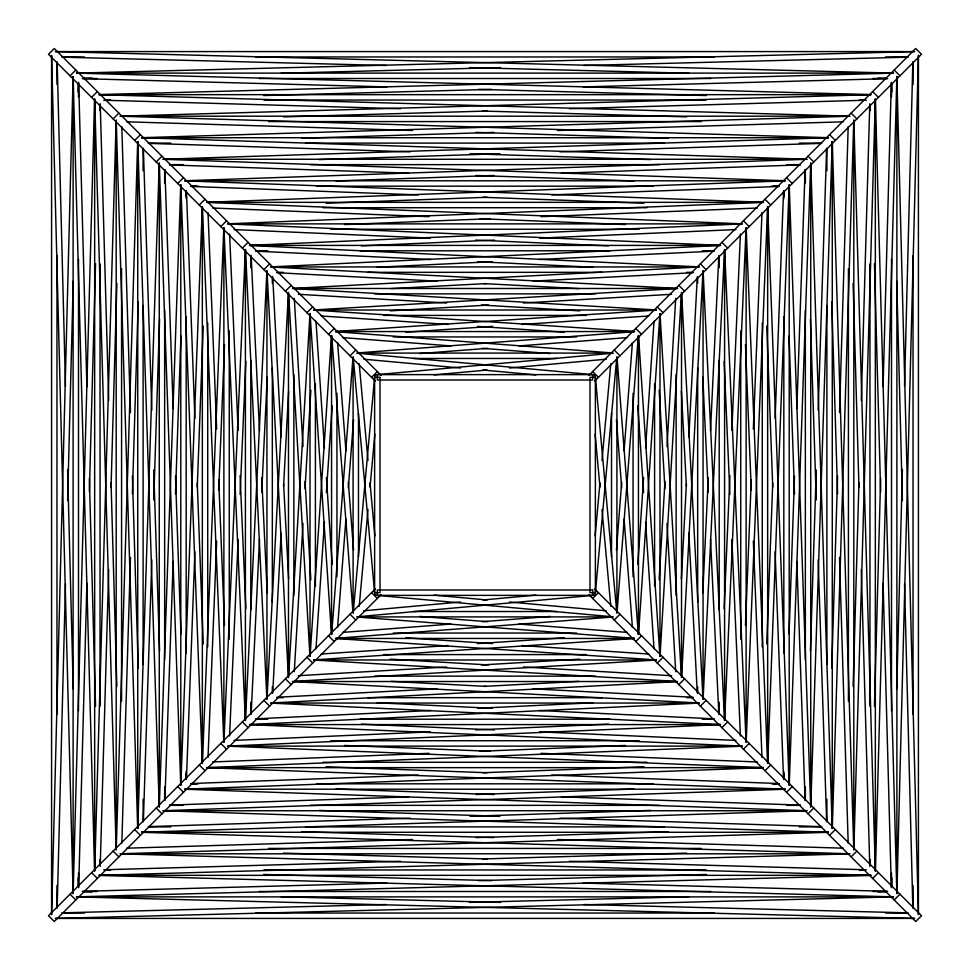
<?xml version="1.0" encoding="UTF-8"?>
<svg xmlns="http://www.w3.org/2000/svg" width="970" height="970" viewBox="0 0 970 970"><rect width="100%" height="100%" fill="white"/><g stroke="black" fill="none" stroke-linecap="round" stroke-linejoin="round"><path stroke-width="1.45" d="M51.604 914.686L73.09 76.703M57.169 907.678L65.475 583.819M67.609 500.581L73.235 281.154M78.085 91.98L78.291 83.99M891.709 886.01L891.915 878.02M896.765 688.845L902.391 469.419M904.525 386.181L912.831 62.322M896.91 893.297L918.396 55.314M73.138 893.612L94.587 99.801M78.679 887.695L86.912 583.2M89.373 491.802L95.545 263.561M99.68 110.544L99.849 104.493M870.151 865.507L870.32 859.456M874.455 706.439L880.627 478.198M883.088 386.8L891.321 82.304M875.413 870.199L896.862 76.387M94.708 870.611L116.133 120.777M100.225 866.222L108.701 569.56M111.053 487.219L116.873 283.483M853.127 686.518L858.947 482.781M861.299 400.44L869.775 103.778M853.867 849.223L875.292 99.389M116.23 849.926L137.691 141.45M121.82 843.233L130.477 557.447M132.405 493.936L138.225 301.9M831.775 668.1L837.595 476.064M839.523 412.553L848.18 126.767M832.308 828.55L853.77 120.074M137.764 828.319L159.225 163.045M143.366 821.76L151.817 559.848M153.745 499.986L159.577 319.142M810.423 650.858L816.255 470.013M818.183 410.152L826.634 148.24M810.774 806.955L832.236 141.681M159.31 806.713L180.76 184.639M164.912 800.298L173.157 561.363M175.485 493.863L180.929 336.044M185.755 195.964L185.937 190.872M784.063 779.128L784.245 774.036M789.071 633.956L794.515 476.137M796.843 408.637L805.088 169.702M789.24 785.361L810.69 163.287M180.869 784.681L202.233 207.75M186.47 778.825L194.885 551.688M197.274 486.988L203.239 326.065M766.761 643.934L772.726 483.011M775.115 418.312L783.53 191.175M767.767 762.25L789.131 185.319M202.403 763.22L223.815 227.841M208.029 757.388L216.674 541.114M218.723 489.959L224.543 344.508M745.457 625.492L751.277 480.041M753.326 428.885L761.971 212.612M746.185 742.159L767.597 206.78M223.937 741.856L245.349 249.448M229.587 735.963L238.123 539.635M240.087 494.421L245.871 361.434M724.129 608.566L729.913 475.579M731.877 430.365L740.413 234.037M724.651 720.552L746.063 228.144M245.483 720.31L266.883 270.969M251.145 714.514L259.499 539.053M261.73 492.166L267.211 377.209M702.789 592.791L708.27 477.834M710.501 430.947L718.855 255.486M703.117 699.03L724.517 249.69M267.017 698.861L288.417 292.382M272.715 693.113L281.142 533.051M283.604 486.249L288.611 391.128M681.389 578.872L686.396 483.751M688.858 436.949L697.284 276.887M681.583 677.618L702.983 271.139M288.648 675.908L309.951 313.795M294.286 671.689L303.016 523.424M305.053 488.625L310.849 390.292M659.151 579.708L664.947 481.375M666.984 446.576L675.714 298.311M660.049 656.205L681.352 294.092M310.097 655.987L331.437 335.959M315.978 648.797L324.429 521.993M326.393 492.542L332.176 405.763M637.823 564.237L643.607 477.458M645.571 448.007L654.022 321.203M638.563 634.04L659.903 314.013M331.643 634.562L352.947 357.603M337.584 627.444L345.926 519.071M348.315 487.922L353.565 419.731M616.435 550.269L621.685 482.078M624.074 450.929L632.416 342.555M617.053 612.397L638.357 335.438M353.177 613.113L374.832 374.917M359.203 606.262L368.006 509.492M370.043 487.061L374.869 434.039M595.131 535.961L599.957 482.939M601.994 460.507L610.797 363.738M595.168 595.083L616.823 356.887M70.034 75.818L75.818 70.034M91.568 97.364L97.364 91.568M113.114 118.898L118.898 113.114M134.648 140.432L140.432 134.648M156.182 161.966L161.966 156.182M177.716 183.5L183.5 177.716M199.25 205.046L205.046 199.25M220.796 226.58L226.58 220.796M242.33 248.114L248.114 242.33M263.864 269.648L269.648 263.864M285.398 291.182L291.182 285.398M306.932 312.728L312.728 306.932M328.466 334.262L334.262 328.466M350.012 355.796L355.796 350.012M371.546 377.33L377.33 371.546M375.257 588.96L48.5 915.716L54.284 921.5L381.04 594.743M588.96 375.257L915.716 48.5L921.5 54.284L594.743 381.04M592.67 598.454L598.454 592.67M614.204 619.988L619.988 614.204M635.738 641.534L641.534 635.738M657.272 663.068L663.068 657.272M678.818 684.602L684.602 678.818M700.352 706.136L706.136 700.352M721.886 727.67L727.67 721.886M743.42 749.204L749.204 743.42M764.954 770.75L770.75 764.954M786.5 792.284L792.284 786.5M808.034 813.818L813.818 808.034M829.568 835.352L835.352 829.568M851.102 856.886L856.886 851.102M872.636 878.432L878.432 872.636M894.182 899.966L899.966 894.182M374.917 374.832L613.113 353.177M434.039 374.869L487.061 370.043M509.492 368.006L606.262 359.203M363.738 610.797L460.507 601.994M482.939 599.957L535.961 595.131M356.887 616.823L595.083 595.168M357.603 352.947L634.562 331.643M419.731 353.565L487.922 348.315M519.071 345.926L627.444 337.584M342.555 632.416L450.929 624.074M482.078 621.685L550.269 616.435M335.438 638.357L612.397 617.053M335.959 331.437L655.987 310.097M405.763 332.176L492.542 326.393M521.993 324.429L648.797 315.978M321.203 654.022L448.007 645.571M477.458 643.607L564.237 637.823M314.013 659.903L634.04 638.563M313.795 309.951L675.908 288.648M390.292 310.849L488.625 305.053M523.424 303.016L671.689 294.286M298.311 675.714L446.576 666.984M481.375 664.947L579.708 659.151M294.092 681.352L656.205 660.049M292.382 288.417L698.861 267.017M391.128 288.611L486.249 283.604M533.051 281.142L693.113 272.715M276.887 697.284L436.949 688.858M483.751 686.396L578.872 681.389M271.139 702.983L677.618 681.583M270.969 266.883L720.31 245.483M377.209 267.211L492.166 261.73M539.053 259.499L714.514 251.145M255.486 718.855L430.947 710.501M477.834 708.27L592.791 702.789M249.69 724.517L699.03 703.117M249.448 245.349L741.856 223.937M361.434 245.871L494.421 240.087M539.635 238.123L735.963 229.587M234.037 740.413L430.365 731.877M475.579 729.913L608.566 724.129M228.144 746.063L720.552 724.651M227.841 223.815L763.22 202.403M344.508 224.543L489.959 218.723M541.114 216.674L757.388 208.029M212.612 761.971L428.885 753.326M480.041 751.277L625.492 745.457M206.78 767.597L742.159 746.185M207.75 202.233L784.681 180.869M326.065 203.239L486.988 197.274M551.688 194.885L778.825 186.47M191.175 783.53L418.312 775.115M483.011 772.726L643.934 766.761M185.319 789.131L762.25 767.767M184.639 180.76L806.713 159.31M190.872 185.937L195.964 185.755M336.044 180.929L493.863 175.485M561.363 173.157L800.298 164.912M169.702 805.088L408.637 796.843M476.137 794.515L633.956 789.071M774.036 784.245L779.128 784.063M163.287 810.69L785.361 789.24M163.045 159.225L828.319 137.764M319.142 159.577L499.986 153.745M559.848 151.817L821.76 143.366M148.24 826.634L410.152 818.183M470.013 816.255L650.858 810.423M141.681 832.236L806.955 810.774M141.45 137.691L849.926 116.23M301.9 138.225L493.936 132.405M557.447 130.477L843.233 121.82M126.767 848.18L412.553 839.523M476.064 837.595L668.1 831.775M120.074 853.77L828.55 832.308M120.777 116.133L870.611 94.708M283.483 116.873L487.219 111.053M569.56 108.701L866.222 100.225M103.778 869.775L400.44 861.299M482.781 858.947L686.518 853.127M99.389 875.292L849.223 853.867M99.801 94.587L893.612 73.138M104.493 99.849L110.544 99.68M263.561 95.545L491.802 89.373M583.2 86.912L887.695 78.679M82.304 891.321L386.8 883.088M478.198 880.627L706.439 874.455M859.456 870.32L865.507 870.151M76.387 896.862L870.199 875.413M76.703 73.09L914.686 51.604M83.99 78.291L91.98 78.085M281.154 73.235L500.581 67.609M583.819 65.475L907.678 57.169M62.322 912.831L386.181 904.525M469.419 902.391L688.845 896.765M878.02 891.915L886.01 891.709M55.314 918.396L893.297 896.91M55.787 51.58L914.213 51.58M61.85 56.963L84.548 56.963M255.631 56.963L714.369 56.963M885.452 56.963L908.15 56.963M77.321 73.114L892.679 73.114M83.384 78.497L97.024 78.497M259.184 78.497L710.816 78.497M872.976 78.497L886.616 78.497M98.855 94.66L871.145 94.66M104.918 100.043L109.464 100.043M263.913 100.043L706.087 100.043M860.535 100.043L865.082 100.043M120.401 116.194L849.599 116.194M268.654 121.577L701.346 121.577M141.935 137.728L828.065 137.728M149.501 143.111L170.708 143.111M305.514 143.111L664.486 143.111M799.292 143.111L820.499 143.111M163.469 159.262L806.531 159.262M169.52 164.645L183.136 164.645M310.242 164.645L659.758 164.645M786.864 164.645L800.48 164.645M185.003 180.796L784.997 180.796M191.066 186.179L198.644 186.179M316.826 186.179L653.174 186.179M771.356 186.179L778.934 186.179M206.537 202.342L763.463 202.342M323.071 207.725L646.929 207.725M228.071 223.876L741.929 223.876M330.843 229.26L639.157 229.26M249.617 245.41L720.383 245.41M257.183 250.793L267.781 250.793M360.112 250.793L609.887 250.793M702.219 250.793L712.817 250.793M271.151 266.944L698.849 266.944M277.19 272.327L283.24 272.327M367.872 272.327L602.127 272.327M686.76 272.327L692.81 272.327M292.685 288.478L677.315 288.478M374.456 293.861L595.544 293.861M314.219 310.012L655.781 310.012M383.744 315.408L586.256 315.408M335.765 331.558L634.235 331.558M393.335 336.942L576.665 336.942M357.299 353.092L612.7 353.092M413.208 358.476L556.792 358.476M413.208 611.524L556.792 611.524M357.299 616.908L612.7 616.908M393.335 633.058L576.665 633.058M335.765 638.442L634.235 638.442M383.744 654.592L586.256 654.592M314.219 659.988L655.781 659.988M374.456 676.138L595.544 676.138M292.685 681.522L677.315 681.522M277.19 697.672L283.24 697.672M367.872 697.672L602.127 697.672M686.76 697.672L692.81 697.672M271.151 703.056L698.849 703.056M257.183 719.206L267.781 719.206M360.112 719.206L609.887 719.206M702.219 719.206L712.817 719.206M249.617 724.59L720.383 724.59M330.843 740.74L639.157 740.74M228.071 746.124L741.929 746.124M323.071 762.274L646.929 762.274M206.537 767.658L763.463 767.658M191.066 783.821L198.644 783.821M316.826 783.821L653.174 783.821M771.356 783.821L778.934 783.821M185.003 789.204L784.997 789.204M169.52 805.355L183.136 805.355M310.242 805.355L659.758 805.355M786.864 805.355L800.48 805.355M163.469 810.738L806.531 810.738M149.501 826.889L170.708 826.889M305.514 826.889L664.486 826.889M799.292 826.889L820.499 826.889M141.935 832.272L828.065 832.272M268.654 848.423L701.346 848.423M120.401 853.806L849.599 853.806M104.918 869.957L109.464 869.957M263.913 869.957L706.087 869.957M860.535 869.957L865.082 869.957M98.855 875.34L871.145 875.34M83.384 891.503L97.024 891.503M259.184 891.503L710.816 891.503M872.976 891.503L886.616 891.503M77.321 896.886L892.679 896.886M61.85 913.037L84.548 913.037M255.631 913.037L714.369 913.037M885.452 913.037L908.15 913.037M55.787 918.42L914.213 918.42M55.314 51.604L893.297 73.09M62.322 57.169L386.181 65.475M469.419 67.609L688.845 73.235M878.02 78.085L886.01 78.291M76.387 73.138L870.199 94.587M82.304 78.679L386.8 86.912M478.198 89.373L706.439 95.545M859.456 99.68L865.507 99.849M104.493 870.151L110.544 870.32M263.561 874.455L491.802 880.627M583.2 883.088L887.695 891.321M99.801 875.413L893.612 896.862M83.99 891.709L91.98 891.915M281.154 896.765L500.581 902.391M583.819 904.525L907.678 912.831M76.703 896.91L914.686 918.396M99.389 94.708L849.223 116.133M103.778 100.225L400.44 108.701M482.781 111.053L686.518 116.873M283.483 853.127L487.219 858.947M569.56 861.299L866.222 869.775M120.777 853.867L870.611 875.292M120.074 116.23L828.55 137.691M126.767 121.82L412.553 130.477M476.064 132.405L668.1 138.225M301.9 831.775L493.936 837.595M557.447 839.523L843.233 848.18M141.45 832.308L849.926 853.77M141.681 137.764L806.955 159.225M148.24 143.366L410.152 151.817M470.013 153.745L650.858 159.577M319.142 810.423L499.986 816.255M559.848 818.183L821.76 826.634M163.045 810.774L828.319 832.236M163.287 159.31L785.361 180.76M169.702 164.912L408.637 173.157M476.137 175.485L633.956 180.929M774.036 185.755L779.128 185.937M190.872 784.063L195.964 784.245M336.044 789.071L493.863 794.515M561.363 796.843L800.298 805.088M184.639 789.24L806.713 810.69M185.319 180.869L762.25 202.233M191.175 186.47L418.312 194.885M483.011 197.274L643.934 203.239M326.065 766.761L486.988 772.726M551.688 775.115L778.825 783.53M207.75 767.767L784.681 789.131M206.78 202.403L742.159 223.815M212.612 208.029L428.885 216.674M480.041 218.723L625.492 224.543M344.508 745.457L489.959 751.277M541.114 753.326L757.388 761.971M227.841 746.185L763.22 767.597M228.144 223.937L720.552 245.349M234.037 229.587L430.365 238.123M475.579 240.087L608.566 245.871M361.434 724.129L494.421 729.913M539.635 731.877L735.963 740.413M249.448 724.651L741.856 746.063M249.69 245.483L699.03 266.883M255.486 251.145L430.947 259.499M477.834 261.73L592.791 267.211M377.209 702.789L492.166 708.27M539.053 710.501L714.514 718.855M270.969 703.117L720.31 724.517M271.139 267.017L677.618 288.417M276.887 272.715L436.949 281.142M483.751 283.604L578.872 288.611M391.128 681.389L486.249 686.396M533.051 688.858L693.113 697.284M292.382 681.583L698.861 702.983M294.092 288.648L656.205 309.951M298.311 294.286L446.576 303.016M481.375 305.053L579.708 310.849M390.292 659.151L488.625 664.947M523.424 666.984L671.689 675.714M313.795 660.049L675.908 681.352M314.013 310.097L634.04 331.437M321.203 315.978L448.007 324.429M477.458 326.393L564.237 332.176M405.763 637.823L492.542 643.607M521.993 645.571L648.797 654.022M335.959 638.563L655.987 659.903M335.438 331.643L612.397 352.947M342.555 337.584L450.929 345.926M482.078 348.315L550.269 353.565M419.731 616.435L487.922 621.685M519.071 624.074L627.444 632.416M357.603 617.053L634.562 638.357M356.887 353.177L595.083 374.832M363.738 359.203L460.507 368.006M482.939 370.043L535.961 374.869M434.039 595.131L487.061 599.957M509.492 601.994L606.262 610.797M374.917 595.168L613.113 616.823M894.182 70.034L899.966 75.818M872.636 91.568L878.432 97.364M851.102 113.114L856.886 118.898M829.568 134.648L835.352 140.432M808.034 156.182L813.818 161.966M786.5 177.716L792.284 183.5M764.954 199.25L770.75 205.046M743.42 220.796L749.204 226.58M721.886 242.33L727.67 248.114M700.352 263.864L706.136 269.648M678.818 285.398L684.602 291.182M657.272 306.932L663.068 312.728M635.738 328.466L641.534 334.262M614.204 350.012L619.988 355.796M592.67 371.546L598.454 377.33M381.04 375.257L54.284 48.5L48.5 54.284L375.257 381.04M594.743 588.96L921.5 915.716L915.716 921.5L588.96 594.743M371.546 592.67L377.33 598.454M350.012 614.204L355.796 619.988M328.466 635.738L334.262 641.534M306.932 657.272L312.728 663.068M285.398 678.818L291.182 684.602M263.864 700.352L269.648 706.136M242.33 721.886L248.114 727.67M220.796 743.42L226.58 749.204M199.25 764.954L205.046 770.75M177.716 786.5L183.5 792.284M156.182 808.034L161.966 813.818M134.648 829.568L140.432 835.352M113.114 851.102L118.898 856.886M91.568 872.636L97.364 878.432M70.034 894.182L75.818 899.966M595.168 374.917L616.823 613.113M595.131 434.039L599.957 487.061M601.994 509.492L610.797 606.262M359.203 363.738L368.006 460.507M370.043 482.939L374.869 535.961M353.177 356.887L374.832 595.083M617.053 357.603L638.357 634.562M616.435 419.731L621.685 487.922M624.074 519.071L632.416 627.444M337.584 342.555L345.926 450.929M348.315 482.078L353.565 550.269M331.643 335.438L352.947 612.397M638.563 335.959L659.903 655.987M637.823 405.763L643.607 492.542M645.571 521.993L654.022 648.797M315.978 321.203L324.429 448.007M326.393 477.458L332.176 564.237M310.097 314.013L331.437 634.04M660.049 313.795L681.352 675.908M659.151 390.292L664.947 488.625M666.984 523.424L675.714 671.689M294.286 298.311L303.016 446.576M305.053 481.375L310.849 579.708M288.648 294.092L309.951 656.205M681.583 292.382L702.983 698.861M681.389 391.128L686.396 486.249M688.858 533.051L697.284 693.113M272.715 276.887L281.142 436.949M283.604 483.751L288.611 578.872M267.017 271.139L288.417 677.618M703.117 270.969L724.517 720.31M702.789 377.209L708.27 492.166M710.501 539.053L718.855 714.514M251.145 255.486L259.499 430.947M261.73 477.834L267.211 592.791M245.483 249.69L266.883 699.03M724.651 249.448L746.063 741.856M724.129 361.434L729.913 494.421M731.877 539.635L740.413 735.963M229.587 234.037L238.123 430.365M240.087 475.579L245.871 608.566M223.937 228.144L245.349 720.552M746.185 227.841L767.597 763.22M745.457 344.508L751.277 489.959M753.326 541.114L761.971 757.388M208.029 212.612L216.674 428.885M218.723 480.041L224.543 625.492M202.403 206.78L223.815 742.159M767.767 207.75L789.131 784.681M766.761 326.065L772.726 486.988M775.115 551.688L783.53 778.825M186.47 191.175L194.885 418.312M197.274 483.011L203.239 643.934M180.869 185.319L202.233 762.25M789.24 184.639L810.69 806.713M784.063 190.872L784.245 195.964M789.071 336.044L794.515 493.863M796.843 561.363L805.088 800.298M164.912 169.702L173.157 408.637M175.485 476.137L180.929 633.956M185.755 774.036L185.937 779.128M159.31 163.287L180.76 785.361M810.774 163.045L832.236 828.319M810.423 319.142L816.255 499.986M818.183 559.848L826.634 821.76M143.366 148.24L151.817 410.152M153.745 470.013L159.577 650.858M137.764 141.681L159.225 806.955M832.308 141.45L853.77 849.926M831.775 301.9L837.595 493.936M839.523 557.447L848.18 843.233M121.82 126.767L130.477 412.553M132.405 476.064L138.225 668.1M116.23 120.074L137.691 828.55M853.867 120.777L875.292 870.611M853.127 283.483L858.947 487.219M861.299 569.56L869.775 866.222M100.225 103.778L108.701 400.44M111.053 482.781L116.873 686.518M94.708 99.389L116.133 849.223M875.413 99.801L896.862 893.612M870.151 104.493L870.32 110.544M874.455 263.561L880.627 491.802M883.088 583.2L891.321 887.695M78.679 82.304L86.912 386.8M89.373 478.198L95.545 706.439M99.68 859.456L99.849 865.507M73.138 76.387L94.587 870.199M896.91 76.703L918.396 914.686M891.709 83.99L891.915 91.98M896.765 281.154L902.391 500.581M904.525 583.819L912.831 907.678M57.169 62.322L65.475 386.181M67.609 469.419L73.235 688.845M78.085 878.02L78.291 886.01M51.604 55.314L73.09 893.297M918.42 55.787L918.42 914.213M913.037 61.85L913.037 84.548M913.037 255.631L913.037 714.369M913.037 885.452L913.037 908.15M896.886 77.321L896.886 892.679M891.503 83.384L891.503 97.024M891.503 259.184L891.503 710.816M891.503 872.976L891.503 886.616M875.34 98.855L875.34 871.145M869.957 104.918L869.957 109.464M869.957 263.913L869.957 706.087M869.957 860.535L869.957 865.082M853.806 120.401L853.806 849.599M848.423 268.654L848.423 701.346M832.272 141.935L832.272 828.065M826.889 149.501L826.889 170.708M826.889 305.514L826.889 664.486M826.889 799.292L826.889 820.499M810.738 163.469L810.738 806.531M805.355 169.52L805.355 183.136M805.355 310.242L805.355 659.758M805.355 786.864L805.355 800.48M789.204 185.003L789.204 784.997M783.821 191.066L783.821 198.644M783.821 316.826L783.821 653.174M783.821 771.356L783.821 778.934M767.658 206.537L767.658 763.463M762.274 323.071L762.274 646.929M746.124 228.071L746.124 741.929M740.74 330.843L740.74 639.157M724.59 249.617L724.59 720.383M719.206 257.183L719.206 267.781M719.206 360.112L719.206 609.887M719.206 702.219L719.206 712.817M703.056 271.151L703.056 698.849M697.672 277.19L697.672 283.24M697.672 367.872L697.672 602.127M697.672 686.76L697.672 692.81M681.522 292.685L681.522 677.315M676.138 374.456L676.138 595.544M659.988 314.219L659.988 655.781M654.592 383.744L654.592 586.256M638.442 335.765L638.442 634.235M633.058 393.335L633.058 576.665M616.908 357.299L616.908 612.7M611.524 413.208L611.524 556.792M358.476 413.208L358.476 556.792M353.092 357.299L353.092 612.7M336.942 393.335L336.942 576.665M331.558 335.765L331.558 634.235M315.408 383.744L315.408 586.256M310.012 314.219L310.012 655.781M293.861 374.456L293.861 595.544M288.478 292.685L288.478 677.315M272.327 277.19L272.327 283.24M272.327 367.872L272.327 602.127M272.327 686.76L272.327 692.81M266.944 271.151L266.944 698.849M250.793 257.183L250.793 267.781M250.793 360.112L250.793 609.887M250.793 702.219L250.793 712.817M245.41 249.617L245.41 720.383M229.26 330.843L229.26 639.157M223.876 228.071L223.876 741.929M207.725 323.071L207.725 646.929M202.342 206.537L202.342 763.463M186.179 191.066L186.179 198.644M186.179 316.826L186.179 653.174M186.179 771.356L186.179 778.934M180.796 185.003L180.796 784.997M164.645 169.52L164.645 183.136M164.645 310.242L164.645 659.758M164.645 786.864L164.645 800.48M159.262 163.469L159.262 806.531M143.111 149.501L143.111 170.708M143.111 305.514L143.111 664.486M143.111 799.292L143.111 820.499M137.728 141.935L137.728 828.065M121.577 268.654L121.577 701.346M116.194 120.401L116.194 849.599M100.043 104.918L100.043 109.464M100.043 263.913L100.043 706.087M100.043 860.535L100.043 865.082M94.66 98.855L94.66 871.145M78.497 83.384L78.497 97.024M78.497 259.184L78.497 710.816M78.497 872.976L78.497 886.616M73.114 77.321L73.114 892.679M56.963 61.85L56.963 84.548M56.963 255.631L56.963 714.369M56.963 885.452L56.963 908.15M51.58 55.787L51.58 914.213M592.682 374.626L377.318 374.626L377.318 380.01L592.682 380.01L592.682 374.626M380.01 377.318L374.626 377.318L374.626 592.682L380.01 592.682L380.01 377.318M595.374 377.318L589.99 377.318L589.99 592.682L595.374 592.682L595.374 377.318M592.682 589.99L377.318 589.99L377.318 595.374L592.682 595.374L592.682 589.99"/></g></svg>
